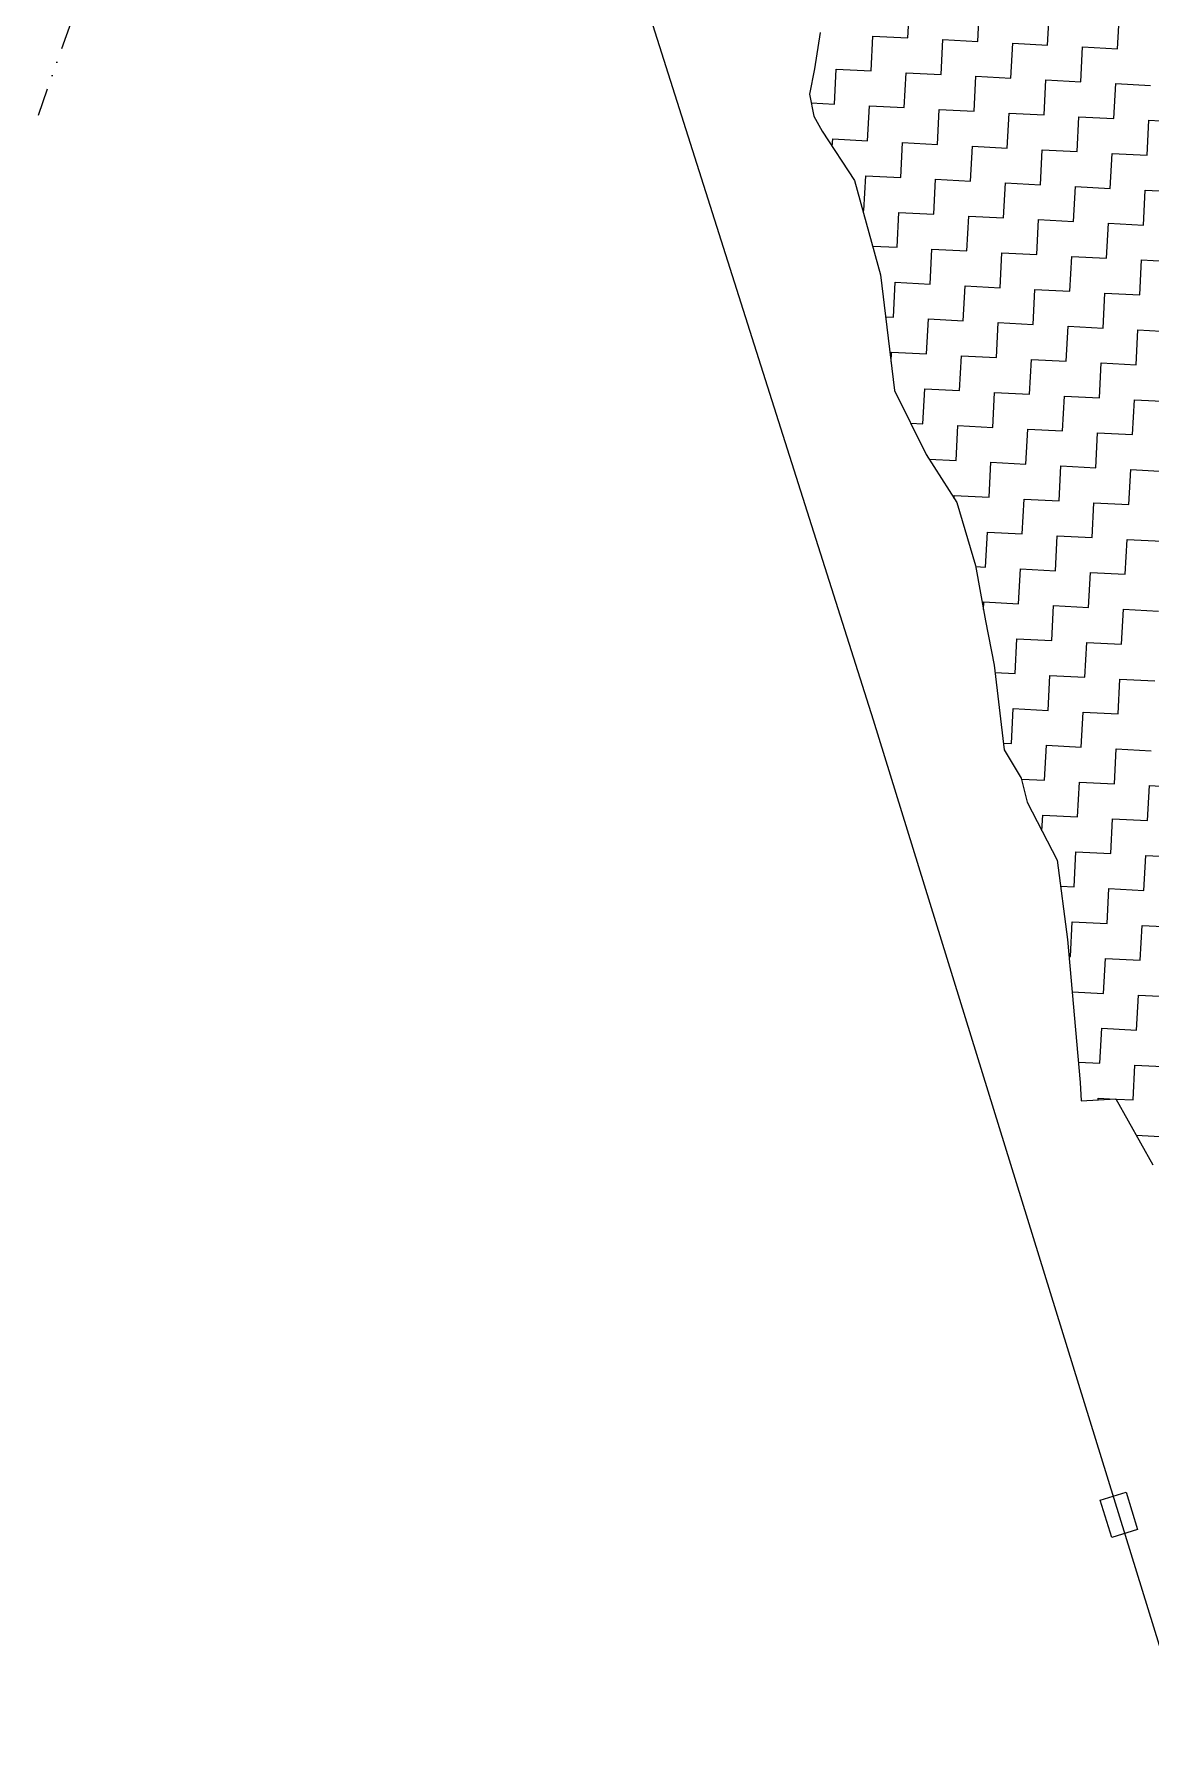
# Model space of a CAD drawing. Header units: metres. Extents: x 281214 to 284109, y 2088556 to 2092246.
# Drawn here: x 281327.7 to 281528.7, y 2090869.6 to 2091178.7 of the extents above; entities that cross this region are included whole.
import ezdxf

# ---------------------------------------------------------------- set-up
doc = ezdxf.new("R2010")
doc.units = ezdxf.units.M
doc.linetypes.add('DIVIDE', pattern=[1.25, 0.5, -0.25, 0, -0.25, 0, -0.25])
for name, color, linetype in [('POLY_HATCH', 12, 'Continuous'), ('V_BOUND_LINE', 7, 'Continuous'), ('V_DIVIDE_LINE', 7, 'DIVIDE')]:
    doc.layers.add(name, color=color, linetype=linetype)

msp = doc.modelspace()

# ---------------------------------------------------------------- linework, layer by layer
msp.add_lwpolyline([(281524.23, 2090916.12), (281526.3, 2090909.43), (281521.66, 2090908), (281519.59, 2090914.69)], close=True)
at = {"layer": 'POLY_HATCH', "linetype": 'Continuous'}
for p, q in [((281484.96, 2091178.03), (281485.29, 2091184.32)), ((281497.54, 2091177.37), (281497.86, 2091183.66)), ((281510.11, 2091176.72), (281510.44, 2091183.01)), ((281522.69, 2091176.07), (281523.02, 2091182.36)), ((281478.35, 2091172.07), (281478.67, 2091178.35)), ((281478.67, 2091178.35), (281484.96, 2091178.03)), ((281490.92, 2091171.41), (281491.25, 2091177.7)), ((281491.25, 2091177.7), (281497.54, 2091177.37)), ((281503.5, 2091170.76), (281503.82, 2091177.05)), ((281503.82, 2091177.05), (281510.11, 2091176.72)), ((281516.07, 2091170.11), (281516.4, 2091176.4)), ((281516.4, 2091176.4), (281522.69, 2091176.07)), ((281471.73, 2091166.1), (281472.06, 2091172.39)), ((281472.06, 2091172.39), (281478.35, 2091172.07)), ((281484.31, 2091165.45), (281484.63, 2091171.74)), ((281484.63, 2091171.74), (281490.92, 2091171.41)), ((281496.88, 2091164.8), (281497.21, 2091171.09)), ((281497.21, 2091171.09), (281503.5, 2091170.76)), ((281509.46, 2091164.15), (281509.79, 2091170.43)), ((281509.79, 2091170.43), (281516.07, 2091170.11)), ((281522.04, 2091163.49), (281522.36, 2091169.78)), ((281522.36, 2091169.78), (281528.65, 2091169.46)), ((281467.55, 2091166.32), (281471.73, 2091166.1)), ((281477.69, 2091159.49), (281478.02, 2091165.78)), ((281478.02, 2091165.78), (281484.31, 2091165.45)), ((281490.27, 2091158.84), (281490.6, 2091165.12)), ((281490.6, 2091165.12), (281496.88, 2091164.8)), ((281502.85, 2091158.18), (281503.17, 2091164.47)), ((281503.17, 2091164.47), (281509.46, 2091164.15)), ((281515.42, 2091157.53), (281515.75, 2091163.82)), ((281515.75, 2091163.82), (281522.04, 2091163.49)), ((281528, 2091156.88), (281528.32, 2091163.17)), ((281528.32, 2091163.17), (281534.61, 2091162.84)), ((281471.33, 2091158.44), (281471.41, 2091159.82)), ((281471.41, 2091159.82), (281477.69, 2091159.49)), ((281483.66, 2091152.87), (281483.98, 2091159.16)), ((281483.98, 2091159.16), (281490.27, 2091158.84)), ((281496.23, 2091152.22), (281496.56, 2091158.51)), ((281496.56, 2091158.51), (281502.85, 2091158.18)), ((281508.81, 2091151.57), (281509.13, 2091157.86)), ((281509.13, 2091157.86), (281515.42, 2091157.53)), ((281521.38, 2091150.92), (281521.71, 2091157.21)), ((281521.71, 2091157.21), (281528, 2091156.88)), ((281477.04, 2091146.91), (281477.37, 2091153.2)), ((281477.37, 2091153.2), (281483.66, 2091152.87)), ((281489.62, 2091146.26), (281489.94, 2091152.55)), ((281489.94, 2091152.55), (281496.23, 2091152.22)), ((281502.19, 2091145.61), (281502.52, 2091151.9)), ((281502.52, 2091151.9), (281508.81, 2091151.57)), ((281514.77, 2091144.96), (281515.1, 2091151.24)), ((281515.1, 2091151.24), (281521.38, 2091150.92)), ((281527.35, 2091144.3), (281527.67, 2091150.59)), ((281527.67, 2091150.59), (281533.96, 2091150.27)), ((281476.82, 2091146.92), (281477.04, 2091146.91)), ((281483, 2091140.3), (281483.33, 2091146.59)), ((281483.33, 2091146.59), (281489.62, 2091146.26)), ((281495.58, 2091139.65), (281495.91, 2091145.93)), ((281495.91, 2091145.93), (281502.19, 2091145.61)), ((281508.16, 2091138.99), (281508.48, 2091145.28)), ((281508.48, 2091145.28), (281514.77, 2091144.96)), ((281520.73, 2091138.34), (281521.06, 2091144.63)), ((281521.06, 2091144.63), (281527.35, 2091144.3)), ((281478.59, 2091140.53), (281483, 2091140.3)), ((281488.97, 2091133.68), (281489.29, 2091139.97)), ((281489.29, 2091139.97), (281495.58, 2091139.65)), ((281501.54, 2091133.03), (281501.87, 2091139.32)), ((281501.87, 2091139.32), (281508.16, 2091138.99)), ((281514.12, 2091132.38), (281514.44, 2091138.67)), ((281514.44, 2091138.67), (281520.73, 2091138.34)), ((281526.69, 2091131.73), (281527.02, 2091138.02)), ((281527.02, 2091138.02), (281533.31, 2091137.69)), ((281482.35, 2091127.72), (281482.68, 2091134.01)), ((281482.68, 2091134.01), (281488.97, 2091133.68)), ((281494.93, 2091127.07), (281495.25, 2091133.36)), ((281495.25, 2091133.36), (281501.54, 2091133.03)), ((281507.5, 2091126.42), (281507.83, 2091132.71)), ((281507.83, 2091132.71), (281514.12, 2091132.38)), ((281520.08, 2091125.77), (281520.41, 2091132.05)), ((281520.41, 2091132.05), (281526.69, 2091131.73)), ((281480.94, 2091127.79), (281482.35, 2091127.72)), ((281488.31, 2091121.11), (281488.64, 2091127.4)), ((281488.64, 2091127.4), (281494.93, 2091127.07)), ((281500.89, 2091120.46), (281501.22, 2091126.74)), ((281501.22, 2091126.74), (281507.5, 2091126.42)), ((281513.47, 2091119.8), (281513.79, 2091126.09)), ((281513.79, 2091126.09), (281520.08, 2091125.77)), ((281526.04, 2091119.15), (281526.37, 2091125.44)), ((281526.37, 2091125.44), (281532.66, 2091125.11)), ((281481.93, 2091119.67), (281482.02, 2091121.43)), ((281482.02, 2091121.43), (281488.31, 2091121.11)), ((281494.27, 2091114.49), (281494.6, 2091120.78)), ((281494.6, 2091120.78), (281500.89, 2091120.46)), ((281506.85, 2091113.84), (281507.18, 2091120.13)), ((281507.18, 2091120.13), (281513.47, 2091119.8)), ((281519.43, 2091113.19), (281519.75, 2091119.48)), ((281519.75, 2091119.48), (281526.04, 2091119.15)), ((281487.66, 2091108.53), (281487.99, 2091114.82)), ((281487.99, 2091114.82), (281494.27, 2091114.49)), ((281500.24, 2091107.88), (281500.56, 2091114.17)), ((281500.56, 2091114.17), (281506.85, 2091113.84)), ((281512.81, 2091107.23), (281513.14, 2091113.51)), ((281513.14, 2091113.51), (281519.43, 2091113.19)), ((281525.39, 2091106.57), (281525.72, 2091112.86)), ((281525.72, 2091112.86), (281532, 2091112.54)), ((281485.44, 2091108.65), (281487.66, 2091108.53)), ((281493.62, 2091101.92), (281493.95, 2091108.21)), ((281493.95, 2091108.21), (281500.24, 2091107.88)), ((281506.2, 2091101.26), (281506.52, 2091107.55)), ((281506.52, 2091107.55), (281512.81, 2091107.23)), ((281518.78, 2091100.61), (281519.1, 2091106.9)), ((281519.1, 2091106.9), (281525.39, 2091106.57)), ((281488.76, 2091102.17), (281493.62, 2091101.92)), ((281499.58, 2091095.3), (281499.91, 2091101.59)), ((281499.91, 2091101.59), (281506.2, 2091101.26)), ((281512.16, 2091094.65), (281512.49, 2091100.94)), ((281512.49, 2091100.94), (281518.78, 2091100.61)), ((281524.74, 2091094), (281525.06, 2091100.29)), ((281525.06, 2091100.29), (281531.35, 2091099.96)), ((281493.27, 2091095.1), (281493.3, 2091095.63)), ((281493.3, 2091095.63), (281499.58, 2091095.3)), ((281505.55, 2091088.69), (281505.87, 2091094.98)), ((281505.87, 2091094.98), (281512.16, 2091094.65)), ((281518.12, 2091088.04), (281518.45, 2091094.32)), ((281518.45, 2091094.32), (281524.74, 2091094)), ((281498.93, 2091082.73), (281499.26, 2091089.01)), ((281499.26, 2091089.01), (281505.55, 2091088.69)), ((281511.51, 2091082.07), (281511.83, 2091088.36)), ((281511.83, 2091088.36), (281518.12, 2091088.04)), ((281524.08, 2091081.42), (281524.41, 2091087.71)), ((281524.41, 2091087.71), (281530.7, 2091087.38)), ((281497.15, 2091082.82), (281498.93, 2091082.73)), ((281504.89, 2091076.11), (281505.22, 2091082.4)), ((281505.22, 2091082.4), (281511.51, 2091082.07)), ((281517.47, 2091075.46), (281517.8, 2091081.75)), ((281517.8, 2091081.75), (281524.08, 2091081.42)), ((281498.54, 2091075.08), (281498.61, 2091076.44)), ((281498.61, 2091076.44), (281504.89, 2091076.11)), ((281510.86, 2091069.5), (281511.18, 2091075.79)), ((281511.18, 2091075.79), (281517.47, 2091075.46)), ((281523.43, 2091068.85), (281523.76, 2091075.13)), ((281523.76, 2091075.13), (281530.05, 2091074.81)), ((281504.24, 2091063.54), (281504.57, 2091069.82)), ((281504.57, 2091069.82), (281510.86, 2091069.5)), ((281516.82, 2091062.88), (281517.14, 2091069.17)), ((281517.14, 2091069.17), (281523.43, 2091068.85)), ((281500.63, 2091063.72), (281504.24, 2091063.54)), ((281510.2, 2091056.92), (281510.53, 2091063.21)), ((281510.53, 2091063.21), (281516.82, 2091062.88)), ((281522.78, 2091056.27), (281523.11, 2091062.56)), ((281523.11, 2091062.56), (281529.39, 2091062.23)), ((281503.59, 2091050.96), (281503.92, 2091057.25)), ((281503.92, 2091057.25), (281510.2, 2091056.92)), ((281516.17, 2091050.31), (281516.49, 2091056.6)), ((281516.49, 2091056.6), (281522.78, 2091056.27)), ((281502.16, 2091051.03), (281503.59, 2091050.96)), ((281509.55, 2091044.35), (281509.88, 2091050.63)), ((281509.88, 2091050.63), (281516.17, 2091050.31)), ((281522.13, 2091043.69), (281522.45, 2091049.98)), ((281522.45, 2091049.98), (281528.74, 2091049.65)), ((281505.38, 2091044.56), (281509.55, 2091044.35)), ((281515.51, 2091037.73), (281515.84, 2091044.02)), ((281515.84, 2091044.02), (281522.13, 2091043.69)), ((281528.09, 2091037.08), (281528.42, 2091043.37)), ((281528.42, 2091043.37), (281534.7, 2091043.04)), ((281509.08, 2091035.24), (281509.23, 2091038.06)), ((281509.23, 2091038.06), (281515.51, 2091037.73)), ((281521.48, 2091031.12), (281521.8, 2091037.4)), ((281521.8, 2091037.4), (281528.09, 2091037.08)), ((281514.86, 2091025.15), (281515.19, 2091031.44)), ((281515.19, 2091031.44), (281521.48, 2091031.12)), ((281527.44, 2091024.5), (281527.76, 2091030.79)), ((281527.76, 2091030.79), (281534.05, 2091030.46)), ((281512.43, 2091025.28), (281514.86, 2091025.15)), ((281520.82, 2091018.54), (281521.15, 2091024.83)), ((281521.15, 2091024.83), (281527.44, 2091024.5)), ((281514.21, 2091012.58), (281514.53, 2091018.87)), ((281514.53, 2091018.87), (281520.82, 2091018.54)), ((281526.79, 2091011.93), (281527.11, 2091018.21)), ((281527.11, 2091018.21), (281533.4, 2091017.89)), ((281513.98, 2091012.59), (281514.21, 2091012.58)), ((281520.17, 2091005.96), (281520.5, 2091012.25)), ((281520.5, 2091012.25), (281526.79, 2091011.93)), ((281514.54, 2091006.26), (281520.17, 2091005.96)), ((281526.13, 2090999.35), (281526.46, 2091005.64)), ((281526.46, 2091005.64), (281532.75, 2091005.31)), ((281519.52, 2090993.39), (281519.84, 2090999.68)), ((281519.84, 2090999.68), (281526.13, 2090999.35)), ((281515.66, 2090993.59), (281519.52, 2090993.39)), ((281525.48, 2090986.77), (281525.81, 2090993.06)), ((281525.81, 2090993.06), (281532.09, 2090992.74)), ((281519.18, 2090986.77), (281519.19, 2090987.1)), ((281519.19, 2090987.1), (281522.28, 2090986.94)), ((281522.42, 2090986.93), (281525.48, 2090986.77)), ((281526.05, 2090980.44), (281531.44, 2090980.16))]:
    msp.add_line(p, q, dxfattribs=at)
at = {"layer": 'POLY_HATCH'}
for p, q in [((281469.13, 2091178.99), (281468.13, 2091172.46)), ((281468.13, 2091172.46), (281467.24, 2091167.9)), ((281467.24, 2091167.9), (281468.02, 2091163.92)), ((281468.02, 2091163.92), (281469.52, 2091161.21)), ((281469.52, 2091161.21), (281475.31, 2091152.36)), ((281475.31, 2091152.36), (281480.03, 2091135.34)), ((281480.03, 2091135.34), (281482.56, 2091114.49)), ((281482.56, 2091114.49), (281488.22, 2091103.01)), ((281488.22, 2091103.01), (281493.76, 2091094.33)), ((281493.76, 2091094.33), (281497.12, 2091082.98)), ((281497.12, 2091082.98), (281498.91, 2091073.02)), ((281498.91, 2091073.02), (281500.47, 2091065.04)), ((281500.47, 2091065.04), (281502.31, 2091049.82)), ((281502.31, 2091049.82), (281505.34, 2091044.73)), ((281505.34, 2091044.73), (281506.43, 2091040.4)), ((281506.43, 2091040.4), (281511.81, 2091029.92)), ((281511.81, 2091029.92), (281513.7, 2091015.68)), ((281513.7, 2091015.68), (281515.99, 2090989.91)), ((281515.99, 2090989.91), (281516.14, 2090986.61)), ((281516.14, 2090986.61), (281522.41, 2090986.95)), ((281522.41, 2090986.95), (281529.04, 2090975.09))]:
    msp.add_line(p, q, dxfattribs=at)
at = {"layer": 'V_BOUND_LINE'}
for p, q in [((281478.77, 2091055.15), (281428.57, 2091213.38)), ((281567.07, 2090769.15), (281478.77, 2091055.15))]:
    msp.add_line(p, q, dxfattribs=at)
at = {"layer": 'V_DIVIDE_LINE', "ltscale": 10}
msp.add_line((281338.51, 2091192.71), (281327.71, 2091162.16), dxfattribs=at)

doc.saveas('drawing.dxf')
